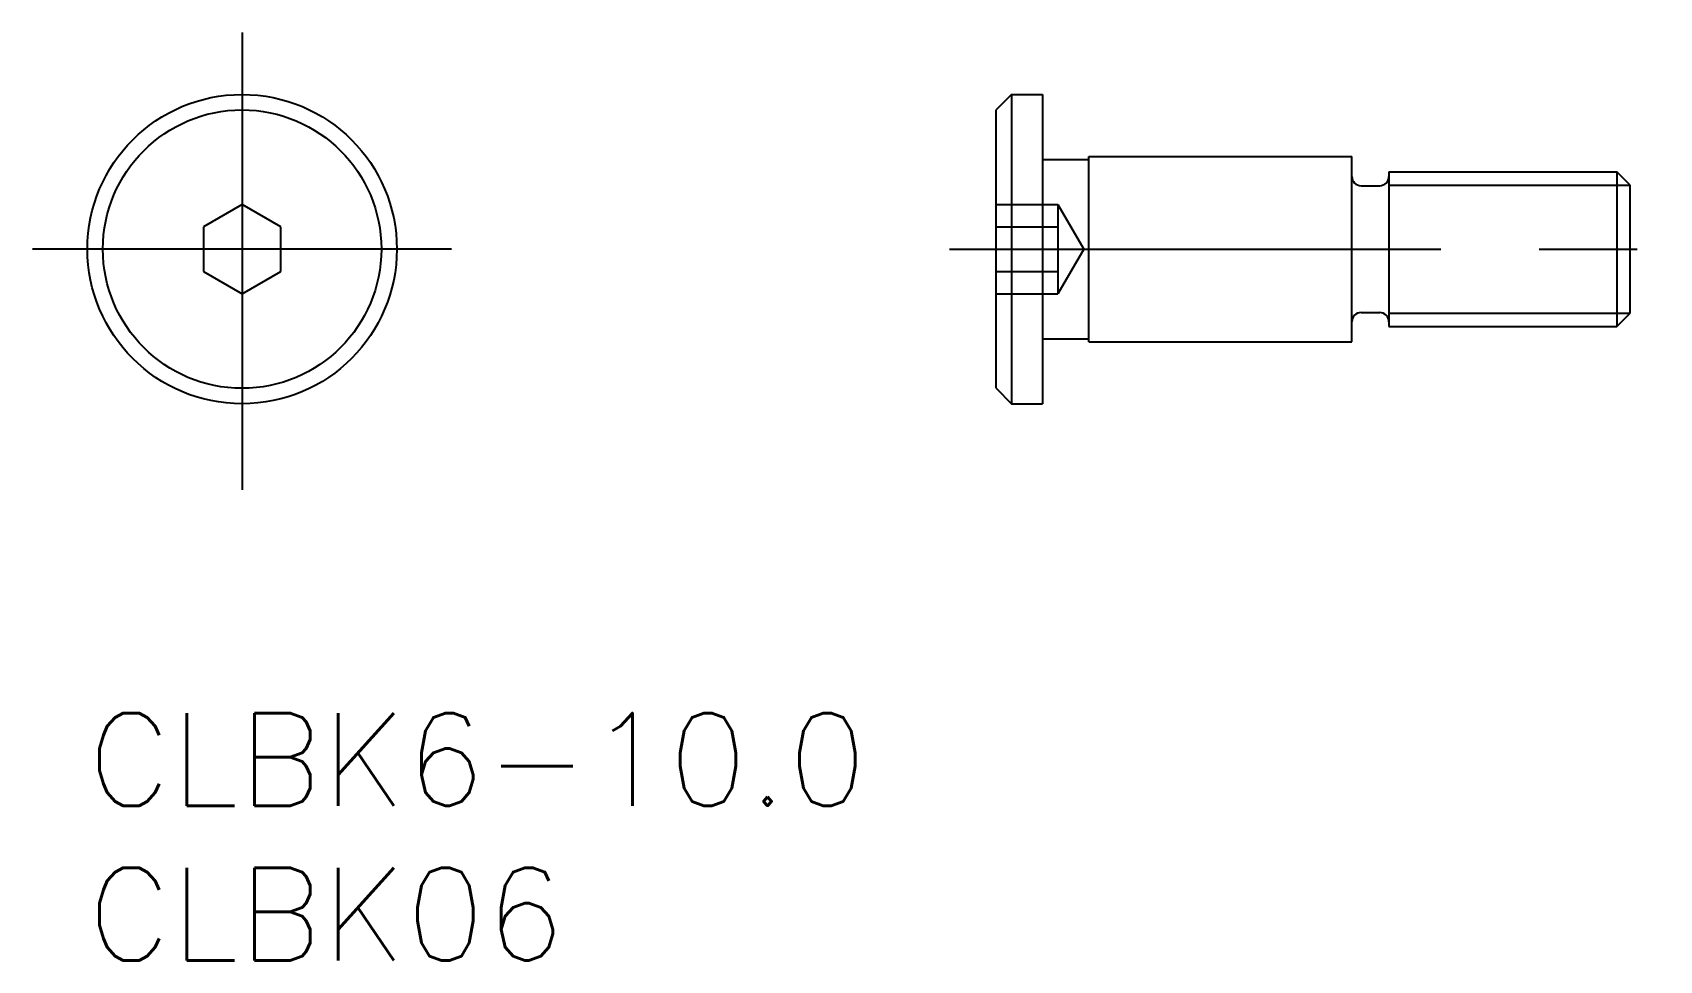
# Model space of a CAD drawing. Extents: x -1.8 to 50.8, y -8 to 22.
import ezdxf

# ---------------------------------------------------------------- set-up
doc = ezdxf.new("R2010")
doc.units = 0
doc.header["$LTSCALE"] = 0.5
doc.linetypes.add('CENTER', pattern=[50.8, 31.75, -6.35, 6.35, -6.35])
doc.linetypes.add('DASHED', pattern=[19.05, 12.7, -6.35])
for name, color, linetype in [('MSM_CENTER', 1, 'CENTER'), ('MSM_CONTINUOUS', 7, 'CONTINUOUS'), ('MSM_DASHED', 4, 'DASHED'), ('MSM_NARROW', 5, 'CONTINUOUS'), ('MSM_PART_NUMBER', 7, 'CONTINUOUS')]:
    doc.layers.add(name, color=color, linetype=linetype)
doc.styles.get("Standard").update_dxf_attribs({"font": 'txt.shx', "height": 1.5, "bigfont": 'bigfont.shx'})

# ---------------------------------------------------------------- blocks, each defined once
blk = doc.blocks.new('*U7')
at = {"layer": 'MSM_PART_NUMBER'}
blk.add_text('CLBK6-10.0', height=3, dxfattribs=at).set_placement((0, -3))
blk = doc.blocks.new('*U8')
at = {"layer": 'MSM_PART_NUMBER'}
blk.add_text('CLBK06', height=3, dxfattribs=at).set_placement((0, -8))

msp = doc.modelspace()

# ---------------------------------------------------------------- linework, layer by layer
at = {"layer": 'MSM_CENTER'}
for p, q in [((5, 22.003), (5, 7.222)), ((11.767, 15), (-1.774, 15)), ((27.869, 15), (50.812, 15))]:
    msp.add_line(p, q, dxfattribs=at)
at = {"layer": 'MSM_CONTINUOUS'}
for p, q in [((29.869, 20), (29.369, 19.5)), ((29.869, 20), (29.869, 10)), ((29.869, 20), (30.869, 20)), ((30.869, 20), (30.869, 10)), ((29.369, 10.5), (29.369, 19.5)), ((30.869, 17.9), (32.369, 17.9)), ((32.369, 12), (32.369, 18)), ((32.369, 18), (40.869, 18)), ((40.869, 12), (40.869, 18)), ((42.069, 17.5), (42.069, 12.5)), ((42.069, 17.5), (49.436, 17.5)), ((49.869, 17.067), (49.436, 17.5)), ((49.436, 17.5), (49.436, 12.5)), ((41.169, 17.05), (41.769, 17.05)), ((49.869, 12.933), (49.869, 17.067)), ((5, 16.443), (3.75, 15.722)), ((6.25, 15.722), (5, 16.443)), ((3.75, 15.722), (3.75, 14.278)), ((6.25, 14.278), (6.25, 15.722)), ((3.75, 14.278), (5, 13.557)), ((5, 13.557), (6.25, 14.278)), ((41.169, 12.95), (41.769, 12.95)), ((49.436, 12.5), (49.869, 12.933)), ((30.869, 12.1), (32.369, 12.1)), ((42.069, 12.5), (49.436, 12.5)), ((32.369, 12), (40.869, 12)), ((29.369, 10.5), (29.869, 10)), ((29.869, 10), (30.869, 10))]:
    msp.add_line(p, q, dxfattribs=at)
for radius in [5, 4.5]:
    msp.add_circle((5, 15), radius, dxfattribs=at)
for centre, start, end in [((41.169, 17.35), 180, 270), ((41.769, 17.35), 270, 0), ((41.169, 12.65), 90, 180), ((41.769, 12.65), 0, 90)]:
    msp.add_arc(centre, 0.3, start, end, dxfattribs=at)
at = {"layer": 'MSM_DASHED'}
for p, q in [((29.369, 16.443), (31.369, 16.443)), ((31.369, 16.443), (31.369, 13.557)), ((31.369, 16.443), (32.202, 15)), ((29.369, 15.722), (31.369, 15.722)), ((32.202, 15), (31.369, 13.557)), ((29.369, 14.278), (31.369, 14.278)), ((29.369, 13.557), (31.369, 13.557))]:
    msp.add_line(p, q, dxfattribs=at)
at = {"layer": 'MSM_NARROW'}
for p, q in [((42.069, 17.067), (49.869, 17.067)), ((42.069, 12.933), (49.869, 12.933))]:
    msp.add_line(p, q, dxfattribs=at)

# ---------------------------------------------------------------- block references
at = {"layer": 'MSM_CONTINUOUS'}
for name in ['*U7', '*U8']:
    msp.add_blockref(name, (0, 0), dxfattribs=at)

doc.saveas('drawing.dxf')
